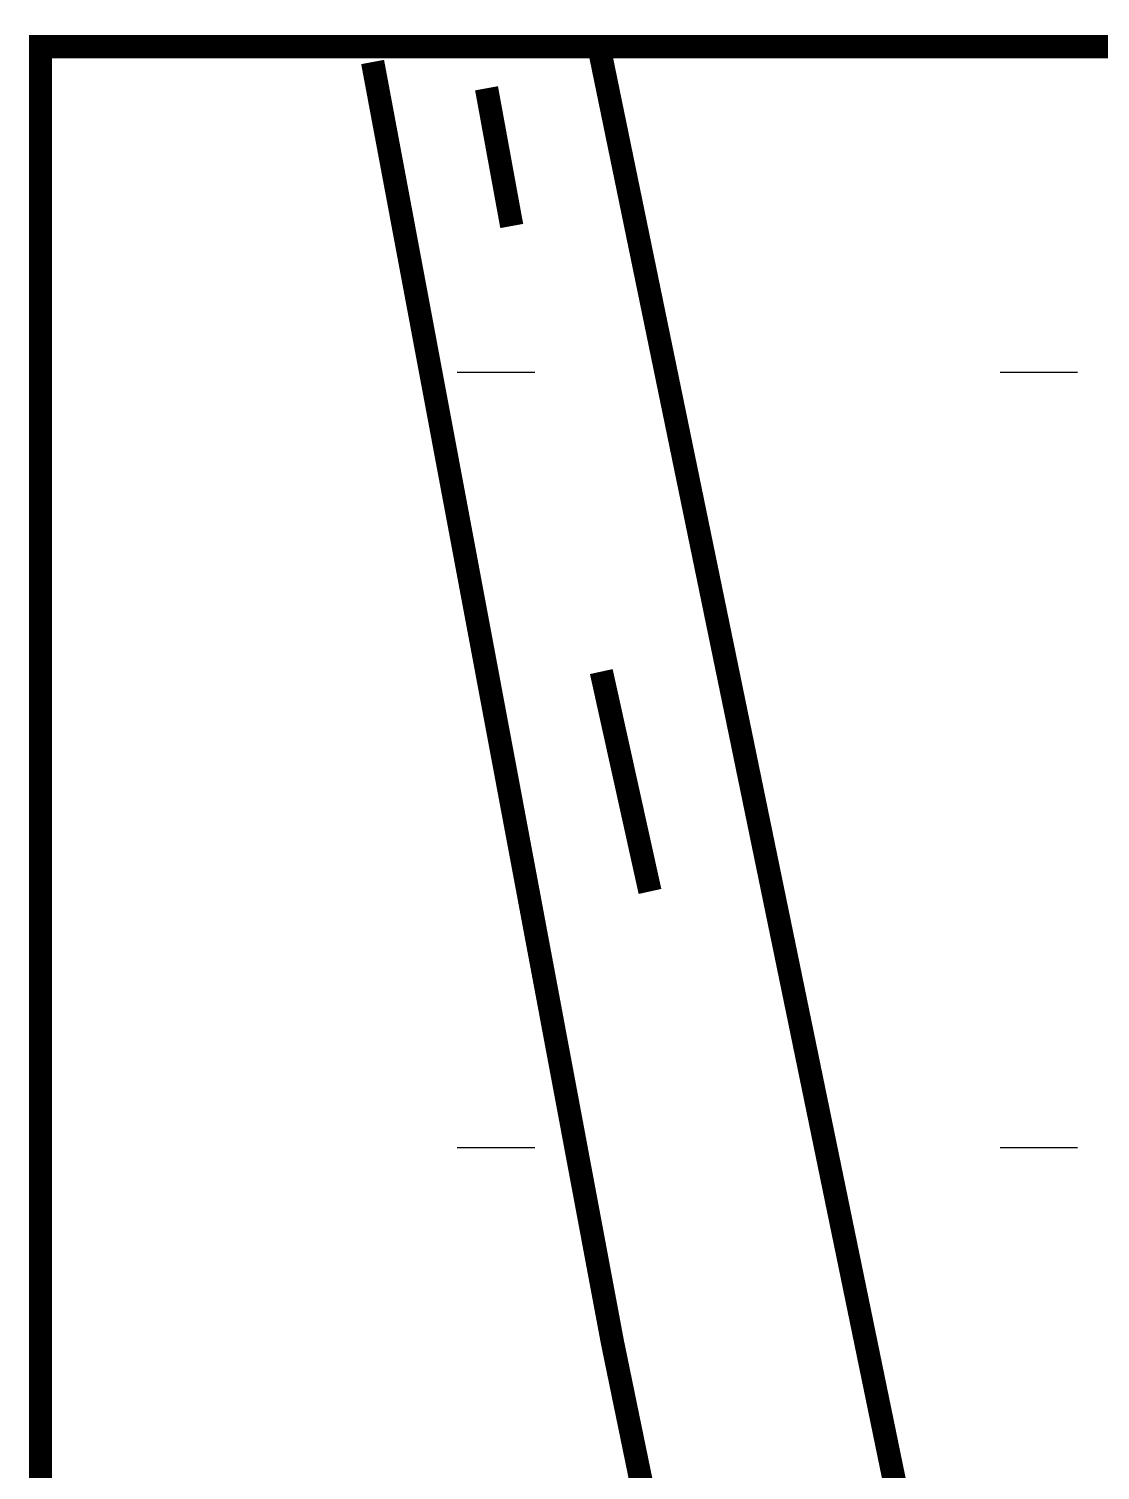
# Model space of a CAD drawing. Header units: inches. Extents: x -8940 to 26362, y -28010 to 990.
# Drawn here: x 4313.14 to 4318.56, y -7313.86 to -7306.56 of the extents above; entities that cross this region are included whole.
import ezdxf

# ---------------------------------------------------------------- set-up
doc = ezdxf.new("R2010")
doc.units = ezdxf.units.IN
doc.header["$MEASUREMENT"] = 0
doc.layers.add('Text', color=7, linetype='Continuous')

msp = doc.modelspace()

# ---------------------------------------------------------------- hatches: boundary and pattern name
at = {"layer": 'Text', "lineweight": 25}
h = msp.add_hatch(dxfattribs=at)
h.set_pattern_fill('ACAD_ISO07W100', color=0, scale=0.784833, style=0)
h.set_pattern_definition([(0, (-582.442, -27753.198), (0, 3.9241642), [0.3924164, -2.35449854])])
h.paths.add_polyline_path([(4453.012436, -7368.509246), (4432.544063, -7360.765981), (4417.35118, -7356.454306), (4399.865945, -7352.632595), (4389.807755, -7348.417064), (4382.319111, -7347.246699), (4375.943644, -7343.680138), (4368.217405, -7333.076598), (4361.929936, -7322.334389), (4357.719224, -7314.672477), (4356.412451, -7309.03143), (4355.412858, -7306.651874), (4313.200953, -7306.651874), (4313.200953, -7400.608297), (4453.122434, -7400.608297)])
h.paths.add_polyline_path([(4387.774257, -7337.654416), (4394.795484, -7337.654416), (4394.795484, -7334.638043), (4387.774257, -7334.638043)], flags=25)

# ---------------------------------------------------------------- linework, layer by layer
at = {"layer": 'Text', "const_width": 0.117725}
for points in [[(4316.020273, -7306.620443), (4317.324734, -7312.954964), (4318.30555, -7317.71785), (4319.417002, -7322.1458), (4319.672196, -7323.968832), (4319.5094, -7325.721606)], [(4314.881718, -7306.729529), (4316.094809, -7313.208241), (4317.081051, -7317.997474), (4318.182704, -7322.386386), (4318.408331, -7323.998201), (4318.258511, -7325.611268), (4318.098159, -7327.530757)], [(4315.458106, -7306.862651), (4315.585703, -7307.559692)], [(4316.038894, -7309.815371), (4316.285288, -7310.928419)]]:
    msp.add_lwpolyline(points, dxfattribs=at)
msp.add_lwpolyline([(4313.200953, -7306.651874), (4453.122434, -7306.651874), (4453.122434, -7400.608297), (4313.200953, -7400.608297)], close=True, dxfattribs=at)

doc.saveas('drawing.dxf')
